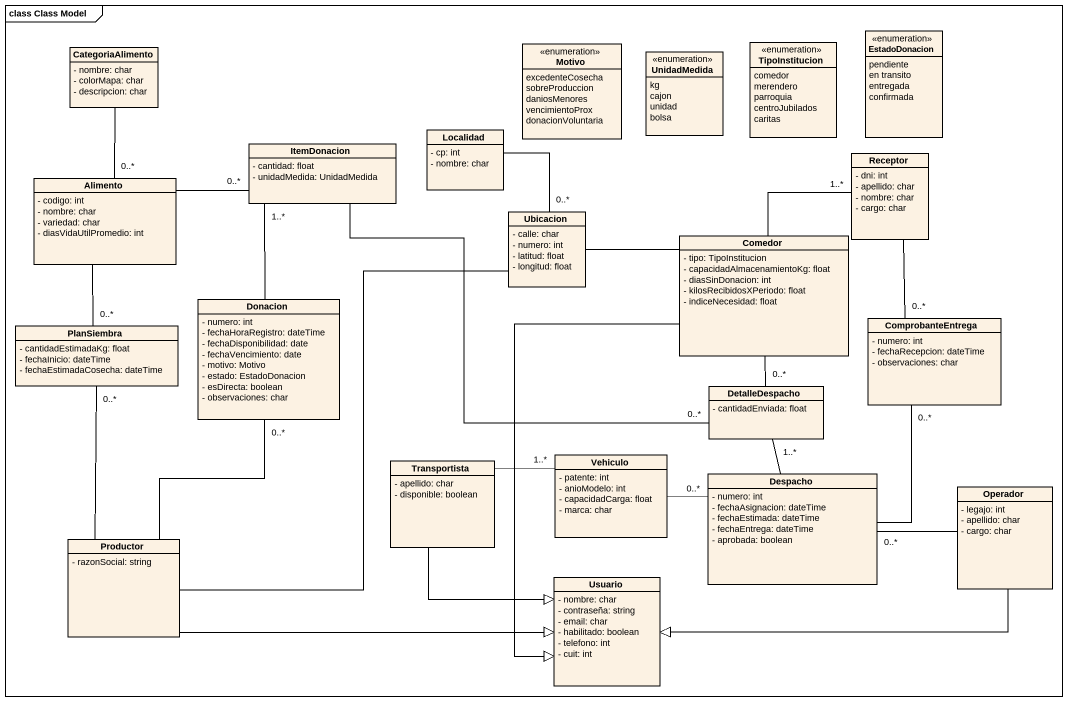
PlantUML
@startuml
mainframe class Class Model
hide circle
hide empty members
skinparam classAttributeIconSize 0
class CategoriaAlimento {
  - nombre: char
  - colorMapa: char
  - descripcion: char
}
enum Motivo {
  excedenteCosecha
  sobreProduccion
  daniosMenores
  vencimientoProx
  donacionVoluntaria
}
enum UnidadMedida {
  kg
  cajon
  unidad
  bolsa
}
enum TipoInstitucion {
  comedor
  merendero
  parroquia
  centroJubilados
  caritas
}
enum EstadoDonacion {
  pendiente
  en transito
  entregada
  confirmada
}
class Localidad {
  - cp: int
  - nombre: char
}
class ItemDonacion {
  - cantidad: float
  - unidadMedida: UnidadMedida
}
class Receptor {
  - dni: int
  - apellido: char
  - nombre: char
  - cargo: char
}
class Alimento {
  - codigo: int
  - nombre: char
  - variedad: char
  - diasVidaUtilPromedio: int
}
class Ubicacion {
  - calle: char
  - numero: int
  - latitud: float
  - longitud: float
}
class Comedor {
  - tipo: TipoInstitucion
  - capacidadAlmacenamientoKg: float
  - diasSinDonacion: int
  - kilosRecibidosXPeriodo: float
  - indiceNecesidad: float
}
class PlanSiembra {
  - cantidadEstimadaKg: float
  - fechaInicio: dateTime
  - fechaEstimadaCosecha: dateTime
}
class Donacion {
  - numero: int
  - fechaHoraRegistro: dateTime
  - fechaDisponibilidad: date
  - fechaVencimiento: date
  - motivo: Motivo
  - estado: EstadoDonacion
  - esDirecta: boolean
  - observaciones: char
}
class ComprobanteEntrega {
  - numero: int
  - fechaRecepcion: dateTime
  - observaciones: char
}
class DetalleDespacho {
  - cantidadEnviada: float
}
class Transportista {
  - apellido: char
  - disponible: boolean
}
class Vehiculo {
  - patente: int
  - anioModelo: int
  - capacidadCarga: float
  - marca: char
}
class Despacho {
  - numero: int
  - fechaAsignacion: dateTime
  - fechaEstimada: dateTime
  - fechaEntrega: dateTime
  - aprobada: boolean
}
class Operador {
  - legajo: int
  - apellido: char
  - cargo: char
}
class Productor {
  - razonSocial: string
}
class Usuario {
  - nombre: char
  - contraseña: string
  - email: char
  - habilitado: boolean
  - telefono: int
  - cuit: int
}
CategoriaAlimento -- "0..*" Alimento
Receptor "1..*" -- Comedor
Alimento -right- "0..*" ItemDonacion
Ubicacion "0..*" -up- Localidad
Ubicacion -right- Comedor
Comedor --|> Usuario
PlanSiembra "0..*" -up- Alimento
Donacion -up- "1..*" ItemDonacion
ComprobanteEntrega "0..*" -up- Receptor
DetalleDespacho "0..*" -left- ItemDonacion
DetalleDespacho "0..*" -up- Comedor
DetalleDespacho "1..*" -- Despacho
Transportista --|> Usuario
Vehiculo "1..*" -left- Transportista
Despacho -up- "0..*" ComprobanteEntrega
Despacho "0..*" -left- Vehiculo
Operador -left- "0..*" Despacho
Operador -left-|> Usuario
Productor -up- Ubicacion
Productor -up- "0..*" PlanSiembra
Productor -up- "0..*" Donacion
Productor -right-|> Usuario
@enduml
